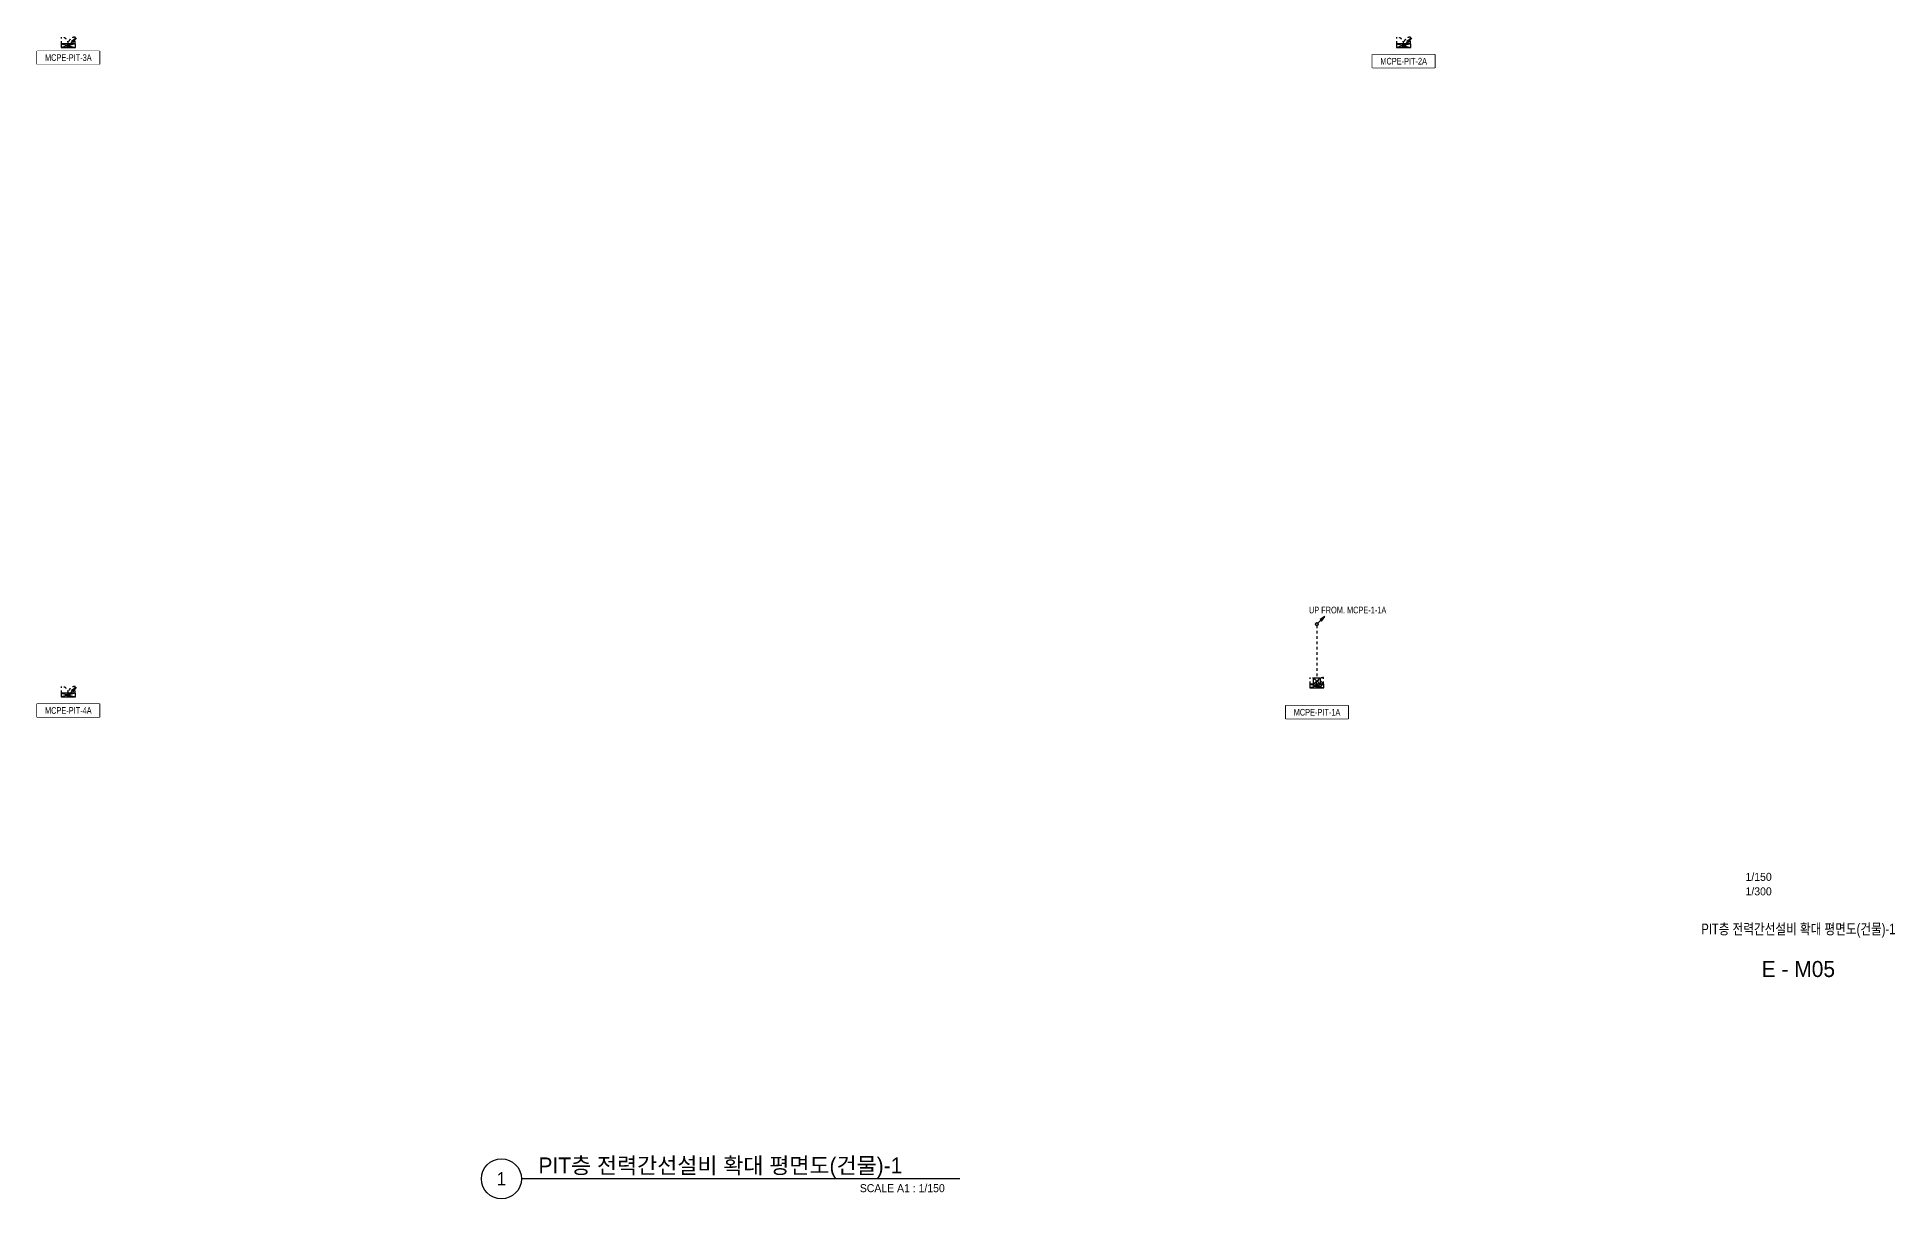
# Model space of a CAD drawing. Header units: millimetres. Extents: x 88028 to 500787, y -530175 to 1035835.
# Drawn here: x 269898 to 374349, y -530175 to -464870 of the extents above; entities that cross this region are included whole.
import ezdxf
from ezdxf.enums import TextEntityAlignment as Align

# ---------------------------------------------------------------- set-up
doc = ezdxf.new("R2010")
doc.units = ezdxf.units.MM
doc.header["$LTSCALE"] = 150
doc.linetypes.add('CONTINOUS', pattern=[0])
doc.linetypes.add('D1', pattern=[3, 1, -1, 1])
for name, color, linetype in [('------01 Motor Control Panel or Center', 4, 'Continuous'), ('-----00 LV_CABLE', 2, 'Continuous'), ('-----41 Drawing Title', 2, 'Continuous'), ('-----42 Drawing Number', 2, 'Continuous'), ('-----43 Drawing Scale', 3, 'Continuous')]:
    doc.layers.add(name, color=color, linetype=linetype)
doc.styles.add('ELEC', font='')
doc.styles.get('ELEC').set_extended_font_data('Dotum')

# ---------------------------------------------------------------- blocks, each defined once
blk = doc.blocks.new('MCP_EQUIPMENT-2')
for p, q in [((200, 400), (0, -400)), ((200, -400), (0, 400))]:
    blk.add_line(p, q)
at = {"color": 1, "linetype": 'D1'}
for p, q in [((200, 380), (580, 380)), ((200, -380), (580, -380))]:
    blk.add_line(p, q, dxfattribs=at)
blk.add_lwpolyline([(200, 400), (0, 400), (0, -400), (200, -400)], close=True)
for centre, start, end in [((200, 380), 270, 0), ((200, -380), 0, 90)]:
    blk.add_arc(centre, 380, start, end, dxfattribs=at)
blk = doc.blocks.new('O01')
blk.add_hatch(color=256).paths.add_polyline_path([(-149, -218), (-218, -149), (-368, -368)])
blk.add_line((-46, -46), (-184, -184))
blk.add_lwpolyline([(-368, -368), (-149, -218), (-218, -149), (-368, -368)])
blk.add_circle((0, 0), 65)
for p in [(-65, 0), (-65, 0), (0, 65), (0, 65), (65, 0), (65, 0), (0, -65), (0, -65)]:
    blk.add_point(p)
blk = doc.blocks.new('11')
at = {"linetype": 'D1'}
h = blk.add_hatch(color=256, dxfattribs=at)
edge = h.paths.add_edge_path()
edge.add_arc((0, 0), 75, 0, 360)
blk.add_circle((0, 0), 75, dxfattribs=at)
for p in [(-75, 0), (0, 75), (75, 0), (0, -75)]:
    blk.add_point(p, dxfattribs=at)
blk = doc.blocks.new('O05')
for p, q in [((-150, -150), (-150, 150)), ((-150, 150), (150, 150)), ((150, 150), (-150, -150)), ((-150, 150), (150, -150)), ((150, 150), (150, -150)), ((150, -150), (-150, -150))]:
    blk.add_line(p, q)

msp = doc.modelspace()

# ---------------------------------------------------------------- linework, layer by layer
at = {"layer": '------01 Motor Control Panel or Center', "linetype": 'CONTINOUS', "elevation": 0}
for points in [[(273402, -465650), (273402, -466390), (269898, -466390), (269898, -465650)], [(348482, -465850), (348482, -466590), (344978, -466590), (344978, -465850)], [(273402, -502350), (273402, -503090), (269898, -503090), (269898, -502350)], [(343611, -502450), (343611, -503190), (340108, -503190), (340108, -502450)]]:
    msp.add_lwpolyline(points, close=True, dxfattribs=at)
at = {"layer": '-----00 LV_CABLE', "linetype": 'D1', "elevation": 0}
msp.add_lwpolyline([(341850, -497950), (341850, -500890)], dxfattribs=at)
at = {"layer": '-----00 LV_CABLE'}
msp.add_arc((342013, -501223), 154, 235.04653, 83.84138, dxfattribs=at)
at = {"layer": '-----41 Drawing Title', "color": 7}
msp.add_line((321773, -529050), (297127, -529050), dxfattribs=at)
msp.add_circle((296002, -529050), 1125, dxfattribs=at)

# ---------------------------------------------------------------- block references
at = {"layer": '------01 Motor Control Panel or Center', "rotation": 89.99999999999999}
for p in [(271650, -465450), (341850, -501450)]:
    msp.add_blockref('MCP_EQUIPMENT-2', p, dxfattribs=at)
at = {"layer": '-----00 LV_CABLE', "linetype": 'D1', "rotation": 180}
for name, p, xscale, yscale, zscale in [('O01', (341850, -497872), 1.2, 1.2, 1.2), ('O05', (341850, -501070), 1.200000000011642, 1.200000000011642, 1.200000000011642)]:
    msp.add_blockref(name, p, dxfattribs=dict(at, xscale=xscale, yscale=yscale, zscale=zscale))
at = {"layer": '-----00 LV_CABLE'}
msp.add_blockref('11', (341850, -501350), dxfattribs=at)

# ---------------------------------------------------------------- texts
at = {"layer": '-----00 LV_CABLE', "linetype": 'D1', "style": 'ELEC', "width": 0.8}
msp.add_text('UP FROM. MCPE-1-1A', height=375, dxfattribs=at).set_placement((343581, -497075), align=Align.MIDDLE)
at = {"layer": '-----41 Drawing Title', "style": 'ELEC', "width": 0.8}
msp.add_text('PIT층 전력간선설비 확대 평면도(건물)-1', height=600, dxfattribs=at).set_placement((368925, -515005), align=Align.MIDDLE_CENTER)
at = {"layer": '-----41 Drawing Title', "color": 2, "style": 'ELEC'}
msp.add_text('PIT층 전력간선설비 확대 평면도(건물)-1', height=900, dxfattribs=at).set_placement((298085, -528300), align=Align.MIDDLE_LEFT)
at = {"layer": '-----41 Drawing Title', "color": 7, "style": 'ELEC'}
msp.add_text('1', height=750, dxfattribs=at).set_placement((296002, -529050), align=Align.MIDDLE)
at = {"layer": '-----41 Drawing Title', "style": 'ELEC'}
msp.add_text('SCALE A1 : 1/150', height=450, dxfattribs=at).set_placement((320931, -529800), align=Align.RIGHT)
at = {"layer": '-----42 Drawing Number', "style": 'ELEC'}
msp.add_text('E - M05', height=900, dxfattribs=at).set_placement((368925, -517255), align=Align.MIDDLE_CENTER)
at = {"layer": '-----43 Drawing Scale', "style": 'ELEC'}
for s, p in [('1/150', (366690, -512075)), ('1/300', (366690, -512890))]:
    msp.add_text(s, height=450, dxfattribs=at).set_placement(p, align=Align.MIDDLE_CENTER)

# ---------------------------------------------------------------- next in the draw order: wipeouts: each hides what was drawn before it
at = {"color": 1}
for points in [[(269898, -465650), (273402, -465650), (273402, -466390), (269898, -466390)], [(344978, -465850), (348482, -465850), (348482, -466590), (344978, -466590)], [(269898, -502350), (273402, -502350), (273402, -503090), (269898, -503090)], [(340108, -502450), (343611, -502450), (343611, -503190), (340108, -503190)]]:
    msp.add_wipeout(points, dxfattribs=at).dxf.layer = '------01 Motor Control Panel or Center'

# ---------------------------------------------------------------- next in the draw order: linework, layer by layer
at = {"layer": '------01 Motor Control Panel or Center', "linetype": 'CONTINOUS', "elevation": 0}
msp.add_lwpolyline([(348482, -465850), (348482, -466590), (344978, -466590), (344978, -465850)], close=True, dxfattribs=at)

# ---------------------------------------------------------------- next in the draw order: block references
at = {"layer": '------01 Motor Control Panel or Center', "rotation": 89.99999999999999}
for p in [(346730, -465450), (271650, -501950)]:
    msp.add_blockref('MCP_EQUIPMENT-2', p, dxfattribs=at)
at = {"layer": '-----00 LV_CABLE', "linetype": 'D1', "xscale": -1.2, "yscale": 1.2, "zscale": 1.2, "rotation": 90}
for p in [(271650, -465350), (271650, -501850)]:
    msp.add_blockref('O01', p, dxfattribs=at)
at = {"layer": '-----00 LV_CABLE'}
for p in [(271650, -465350), (271650, -501850)]:
    msp.add_blockref('11', p, dxfattribs=at)

# ---------------------------------------------------------------- next in the draw order: texts
at = {"layer": '------01 Motor Control Panel or Center', "linetype": 'CONTINOUS', "style": 'ELEC', "width": 0.8}
for s, p in [('MCPE-PIT-3A', (271650, -466020)), ('MCPE-PIT-4A', (271650, -502720)), ('MCPE-PIT-1A', (341860, -502820))]:
    msp.add_text(s, height=375, dxfattribs=at).set_placement(p, align=Align.MIDDLE)

# ---------------------------------------------------------------- next in the draw order: wipeouts: each hides what was drawn before it
at = {"color": 1}
msp.add_wipeout([(344978, -465850), (348482, -465850), (348482, -466590), (344978, -466590)], dxfattribs=at).dxf.layer = '------01 Motor Control Panel or Center'

# ---------------------------------------------------------------- next in the draw order: block references
at = {"layer": '-----00 LV_CABLE', "linetype": 'D1', "xscale": -1.2, "yscale": 1.2, "zscale": 1.2, "rotation": 90}
msp.add_blockref('O01', (346730, -465350), dxfattribs=at)
at = {"layer": '-----00 LV_CABLE'}
msp.add_blockref('11', (346730, -465350), dxfattribs=at)

# ---------------------------------------------------------------- next in the draw order: texts
at = {"layer": '------01 Motor Control Panel or Center', "linetype": 'CONTINOUS', "style": 'ELEC', "width": 0.8}
msp.add_text('MCPE-PIT-2A', height=375, dxfattribs=at).set_placement((346730, -466220), align=Align.MIDDLE)

doc.saveas('drawing.dxf')
